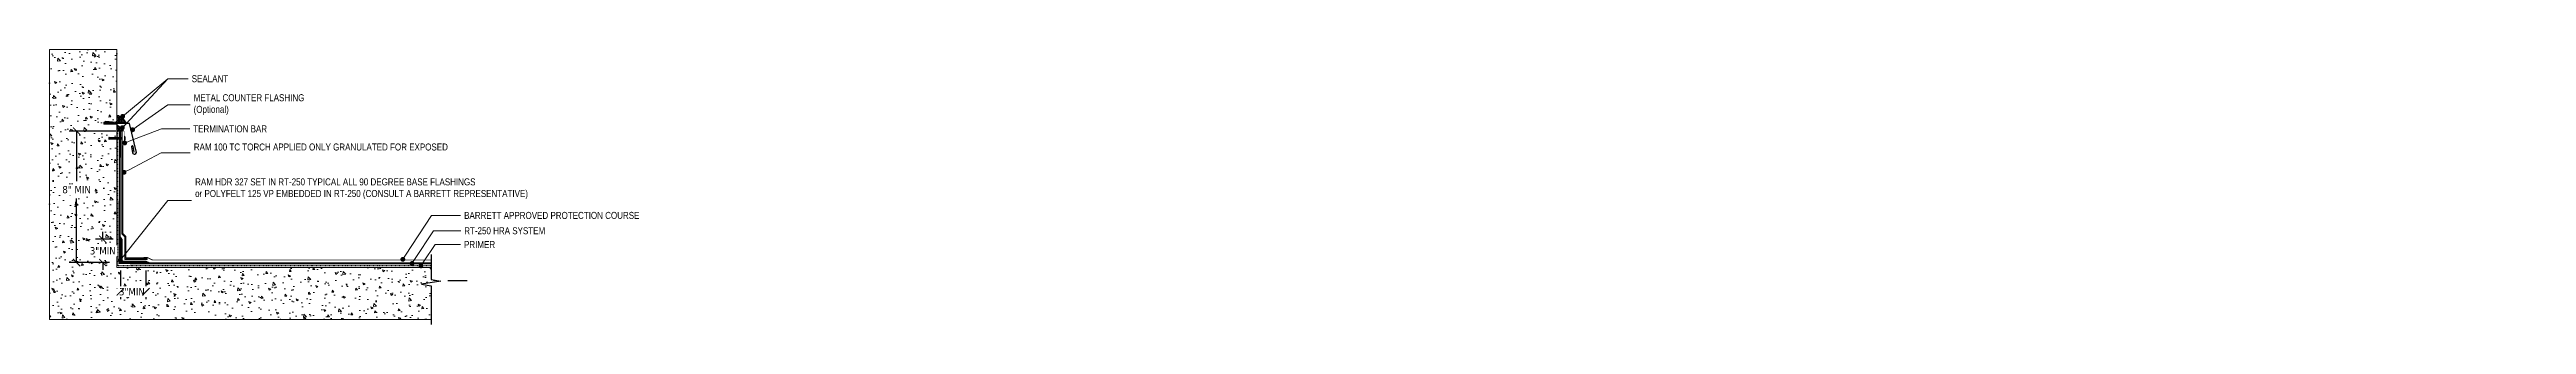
# Model space of a CAD drawing. Header units: inches. Extents: x 0 to 383, y -1 to 42.
import ezdxf
from ezdxf import colors
from ezdxf.entities.mleader import LeaderData, LeaderLine
from ezdxf.math import Vec2, Vec3

# ---------------------------------------------------------------- set-up
doc = ezdxf.new("R2010")
doc.units = ezdxf.units.IN
doc.header["$MEASUREMENT"] = 0
doc.set_wipeout_variables(frame=1)
for name, pattern in [('Dashed - Dense', [0.8, 0.5, -0.3]), ('DASHED2', [0.1875, 0.125, -0.0625]), ('Wipeout_Contour', [39.370079, 0, -39.370079])]:
    doc.linetypes.add(name, pattern=pattern)
for name, color, linetype, lineweight in [('Dimensions', 20, 'Continuous', 0), ('Drainage Mat', 191, 'Continuous', 0), ('Others', 190, 'Continuous', 0), ('RAM HDR 327', 63, 'Continuous', 0), ('Ram Mastic', 191, 'Continuous', 0), ('RT-250 HRA SYSTEM LIQUID', 241, 'Continuous', 0), ('RT-250 HRA SYSTEM MESH', 3, 'Continuous', 0), ('Text', 20, 'Continuous', 0)]:
    doc.layers.add(name, color=color, linetype=linetype, lineweight=lineweight)
doc.layers.add('Fastener', color=94, linetype='Continuous')
doc.layers.add('Primer', color=32, linetype='DASHED2')
doc.layers.add('Metal', color=17, linetype='Continuous', true_color=0x803345)
doc.layers.add('Protection Course', color=99, linetype='Dashed - Dense', lineweight=0, true_color=0x216123)
doc.styles.add('Annotative', font='tahoma.ttf')
doc.styles.get("Standard").update_dxf_attribs({"font": ''})
doc.styles.get('Standard').set_extended_font_data('Arial Narrow')
doc.dimstyles.new('Annotative', dxfattribs={"dimscale": 0, "dimtxt": 0.09375, "dimasz": 0.09375, "dimexe": 0.09375, "dimexo": 0.09375, "dimgap": 0.0625, "dimtad": 0, "dimtih": 1, "dimtoh": 1, "dimlfac": -1, "dimzin": 3, "dimdsep": 46, "dimlunit": 4, "dimtxsty": 'Annotative', "dimblk": 'ARCHTICK', "dimcen": 0.09, "dimclrd": 256, "dimclre": 256, "dimclrt": 256, "dimadec": 0, "dimazin": 2, "dimtfac": 1, "dimtix": 1, "dimtofl": 0, "dimtmove": 1, "dimatfit": 1, "dimldrblk": 'CLOSEDBLANK', "dimfxl": 1, "dimtfill": 1, "dimtolj": 1, "dimtzin": 0, "dimarcsym": 0})
pattern_1 = [(0, (-218.4931, 19.9986), (0.125, 0.125), [0.125, -0.125]), (90, (-218.3681, 19.9986), (-0.125, 0.125), [0.125, -0.125])]

# ---------------------------------------------------------------- blocks, each defined once
blk = doc.blocks.new('zamac')
blk.add_wipeout([(-2.34, 0.12), (-2.27, 0.14), (0, 0.14), (0, -0.14), (-2.27, -0.14), (-2.34, -0.12)])
at = {"color": 0, "linetype": 'Continuous', "ltscale": 1.75}
for points in [[(-2.27, 0.04), (-2.27, 0.14), (-2.34, 0.12), (-2.34, -0.12), (-2.27, -0.14), (-2.27, -0.04)], [(-2.34, -0.04), (-1.25, -0.04), (-1.25, 0.04), (-2.34, 0.04)], [(-2.27, 0.14), (0, 0.14)], [(0, -0.14), (-2.27, -0.14)]]:
    blk.add_lwpolyline(points, dxfattribs=at)
blk.add_lwpolyline([(0, -0.35), (0, 0.35), (0.02, 0.35, -0.236068), (0.05, 0.34), (0.15, 0.21, -0.162278), (0.16, 0.18), (0.16, -0.18, -0.162278), (0.15, -0.21), (0.05, -0.34, -0.236068), (0.02, -0.35)], format="xyb", close=True, dxfattribs=at)
blk = doc.blocks.new('flat term')
at = {"layer": 'Fastener'}
blk.add_blockref('zamac', (476.02, 15.02), dxfattribs=at)
at = {"layer": 'Drainage Mat'}
blk.add_lwpolyline([(476.02, 13.96), (475.83, 13.96), (475.83, 16.12), (476.02, 16.12)], close=True, dxfattribs=at)
blk.add_wipeout([(476.02, 13.96), (475.83, 13.96), (475.83, 16.12), (476.02, 16.12)]).dxf.layer = 'Fastener'
blk = doc.blocks.new('_Dot')
at = {"color": 0, "linetype": 'ByBlock', "lineweight": -2}
blk.add_line((-0.5, 0), (-1, 0), dxfattribs=at)
at = {"color": 0, "linetype": 'ByBlock', "const_width": 0.5}
blk.add_lwpolyline([(-0.25, 0, 1), (0.25, 0, 1)], format="xyb", close=True, dxfattribs=at)
blk = doc.blocks.new('_ArchTick')
at = {"color": 0, "linetype": 'ByBlock', "const_width": 0.15}
blk.add_lwpolyline([(-0.5, -0.5), (0.5, 0.5)], dxfattribs=at)
blk = doc.blocks.new('*D14')
at = {"layer": 'Defpoints', "color": 0, "transparency": 16777216}
for p in [(4.18, 29.1), (11.35, 29.1), (8.22, 8.78)]:
    blk.add_point(p, dxfattribs=at)
at = {"layer": 'Text', "lineweight": -2, "transparency": 16777216}
for p, q in [((10.22, 29.1), (3.05, 29.1)), ((4.18, 29.1), (4.18, 21.38)), ((4.18, 8.78), (4.18, 18.7)), ((7.1, 8.78), (3.05, 8.78))]:
    blk.add_line(p, q, dxfattribs=at)
at = {"layer": 'Text', "lineweight": -2, "transparency": 16777216, "xscale": 1.125, "yscale": 1.125, "zscale": 1.125}
for p, rotation in [((4.18, 29.1), 90), ((4.18, 8.78), 270)]:
    blk.add_blockref('_ArchTick', p, dxfattribs=dict(at, rotation=rotation))
at = {"layer": 'Text', "transparency": 16777216, "insert": (4.18, 20.04), "char_height": 1.125, "attachment_point": 5, "style": 'Annotative', "bg_fill": 3, "box_fill_scale": 1.25, "bg_fill_color": 9, "bg_fill_true_color": 13158600, "bg_fill_transparency": 0}
blk.add_mtext('\\A1;8" MIN', dxfattribs=at)
blk = doc.blocks.new('_ClosedBlank')
at = {"color": 0, "linetype": 'ByBlock', "lineweight": -2}
for p, q in [((-1, 0.2), (0, 0)), ((-1, 0.2), (-1, -0.2)), ((0, 0), (-1, -0.2))]:
    blk.add_line(p, q, dxfattribs=at)
blk = doc.blocks.new('*D15')
at = {"layer": 'Dimensions', "lineweight": -2, "transparency": 16777216}
for p, q in [((9.81, 12.39), (7.1, 12.39)), ((8.22, 12.39), (8.22, 13.52)), ((9.26, 8.78), (7.1, 8.78)), ((8.22, 8.78), (8.22, 7.66))]:
    blk.add_line(p, q, dxfattribs=at)
at = {"layer": 'Dimensions', "lineweight": -2, "transparency": 16777216, "xscale": 1.125, "yscale": 1.125, "zscale": 1.125}
for p, rotation in [((8.22, 12.39), 270), ((8.22, 8.78), 90)]:
    blk.add_blockref('_ArchTick', p, dxfattribs=dict(at, rotation=rotation))
at = {"layer": 'Dimensions', "transparency": 16777216, "insert": (8.22, 10.59), "char_height": 1.125, "attachment_point": 5, "style": 'Annotative', "bg_fill": 3, "box_fill_scale": 1.25, "bg_fill_color": 9, "bg_fill_true_color": 13158600, "bg_fill_transparency": 0}
blk.add_mtext('\\A1;3"MIN', dxfattribs=at)
at = {"layer": 'Defpoints', "color": 0, "transparency": 16777216}
for p in [(10.94, 12.39), (8.22, 8.78), (10.38, 8.78)]:
    blk.add_point(p, dxfattribs=at)
blk = doc.blocks.new('*D16')
at = {"layer": 'Defpoints', "color": 0, "transparency": 16777216}
for p in [(10.94, 8.7), (14.89, 8.68)]:
    blk.add_point(p, dxfattribs=at)
at = {"layer": 'Dimensions', "lineweight": -2, "transparency": 16777216}
for p, q in [((10.94, 7.57), (10.94, 3.15)), ((10.94, 4.27), (14.89, 4.27)), ((14.89, 7.56), (14.89, 3.15))]:
    blk.add_line(p, q, dxfattribs=at)
at = {"layer": 'Dimensions', "transparency": 16777216, "insert": (12.72, 4.27), "char_height": 1.125, "attachment_point": 5, "style": 'Annotative', "bg_fill": 3, "box_fill_scale": 1.25, "bg_fill_color": 9, "bg_fill_true_color": 13158600, "bg_fill_transparency": 0}
blk.add_mtext('\\A1;3"MIN', dxfattribs=at)
at = {"layer": 'Defpoints', "color": 0, "transparency": 16777216}
blk.add_point((14.89, 4.27), dxfattribs=at)
at = {"layer": 'Dimensions', "lineweight": -2, "transparency": 16777216, "xscale": 1.125, "yscale": 1.125, "zscale": 1.125, "rotation": 180}
blk.add_blockref('_ArchTick', (10.94, 4.27), dxfattribs=at)
at = {"layer": 'Dimensions', "lineweight": -2, "transparency": 16777216, "xscale": 1.125, "yscale": 1.125, "zscale": 1.125}
blk.add_blockref('_ArchTick', (14.89, 4.27), dxfattribs=at)

msp = doc.modelspace()

# ---------------------------------------------------------------- hatches: boundary and pattern name
at = {"layer": 'Others'}
h = msp.add_hatch(dxfattribs=at)
h.set_pattern_fill('CONCRETE___STRUCTURAL_0002', color=256, style=0, pattern_type=2)
h.set_pattern_definition([(130, (50.5038, 1.0427), (3.64368, 0.31878), [0.381, -4.191]), (185, (50.5038, 1.0427), (0.70486, 3.82114), [0.3048, -3.3528]), (79.5486, (50.2, 1.016), (-2.93883, 3.50235), [0.3238, -3.5618]), (133.816, (50.5038, 2.0587), (5.4216, 0.84084), [0.5715, -6.2865]), (83.364, (50.052, 1.9886), (-4.7481, 4.9485), [0.4857, -5.3427]), (188.816, (50.504, 2.0587), (-4.7481, 4.9485), [0.4572, -5.0292]), (159, (49.9958, 1.8047), (3.03229, 2.0453), [0.381, -4.191]), (214, (49.9958, 1.8047), (-1.23604, 3.68376), [0.3048, -3.3528]), (108.5486, (49.743, 1.6342), (-4.26833, 1.63845), [0.3238, -3.5618]), (142.5, (50.5038, 1.0427), (-0.061772, 1.6911), [0, -3.31216, 0, -3.4036, 0, -3.3655]), (172.5, (50.5038, 1.0427), (-1.336393, 2.00361), [0, -1.94056, 0, -3.23596, 0, -1.2827]), (212.5, (51.6366, 1.0427), (2.711818, 0.11458), [0, -1.27, 0, -3.9624, 0, -5.2578]), (222.5, (52.1446, 1.0427), (-2.96259, 0.50853), [0, -1.651, 0, -2.63144, 0, -3.7338])])
h.paths.add_polyline_path([(0, 41.702), (0, 0), (61.806, 0), (61.806, 8.03), (10.385, 8.03), (10.385, 30.184), (8.402, 30.183), (8.371, 30.47), (8.695, 30.612), (10.252, 30.47), (10.385, 30.612), (10.385, 41.702)])
at = {"layer": 'Protection Course'}
h = msp.add_hatch(dxfattribs=at)
h.set_pattern_fill('AGGREGAT', color=256, scale=0.3, pattern_type=2)
h.set_pattern_definition([(0, (-218.4931, 19.9986), (0.3, 0.3), [0.03, -0.045, 0.015, -0.045, 0.015, -0.15]), (0, (-218.3431, 20.0286), (0.3, 0.3), [0.015, -0.285]), (0, (-218.4331, 20.0436), (0.3, 0.3), [0.015, -0.03, 0.015, -0.24]), (0, (-218.2831, 20.0586), (0.3, 0.3), [0.03, -0.27]), (0, (-218.2531, 20.0736), (0.3, 0.3), [0.015, -0.285]), (0, (-218.3431, 20.1036), (0.3, 0.3), [0.03, -0.27]), (0, (-218.4931, 20.1186), (0.3, 0.3), [0.015, -0.03, 0.015, -0.075, 0.045, -0.12]), (0, (-218.2831, 20.1486), (0.3, 0.3), [0.03, -0.27]), (0, (-218.4631, 20.1636), (0.3, 0.3), [0.03, -0.015, 0.015, -0.12, 0.015, -0.105]), (0, (-218.4781, 20.1786), (0.3, 0.3), [0.015, -0.285]), (0, (-218.3731, 20.1936), (0.3, 0.3), [0.015, -0.015, 0.015, -0.255]), (0, (-218.4181, 20.2086), (0.3, 0.3), [0.015, -0.285]), (0, (-218.2231, 20.2236), (0.3, 0.3), [0.015, -0.285]), (0, (-218.3581, 20.2386), (0.3, 0.3), [0.015, -0.12, 0.015, -0.15]), (0, (-218.3581, 20.2536), (0.3, 0.3), [0.03, -0.27]), (0, (-218.2981, 20.2686), (0.3, 0.3), [0.03, -0.27]), (0, (-218.4781, 20.2836), (0.3, 0.3), [0.015, -0.18, 0.03, -0.075]), (90, (-218.4931, 20.1336), (-0.3, 0.3), [0.06, -0.06, 0.03, -0.15]), (90, (-218.4781, 20.1336), (-0.3, 0.3), [0.015, -0.105, 0.03, -0.15]), (90, (-218.4631, 20.0586), (-0.3, 0.3), [0.045, -0.255]), (90, (-218.4481, 20.0586), (-0.3, 0.3), [0.03, -0.27]), (90, (-218.4331, 20.0136), (-0.3, 0.3), [0.015, -0.18, 0.015, -0.015, 0.03, -0.045]), (90, (-218.4031, 20.0136), (-0.3, 0.3), [0.015, -0.105, 0.015, -0.165]), (90, (-218.3881, 20.1336), (-0.3, 0.3), [0.03, -0.045, 0.015, -0.015, 0.03, -0.165]), (90, (-218.3731, 20.0736), (-0.3, 0.3), [0.03, -0.165, 0.015, -0.09]), (90, (-218.3581, 20.0136), (-0.3, 0.3), [0.015, -0.015, 0.03, -0.24]), (90, (-218.3281, 20.2086), (-0.3, 0.3), [0.015, -0.285]), (90, (-218.3131, 20.2086), (-0.3, 0.3), [0.03, -0.03, 0.015, -0.015, 0.03, -0.18]), (90, (-218.2981, 20.0736), (-0.3, 0.3), [0.015, -0.015, 0.015, -0.03, 0.015, -0.21]), (90, (-218.2531, 20.1786), (-0.3, 0.3), [0.06, -0.24]), (90, (-218.2381, 20.1486), (-0.3, 0.3), [0.06, -0.045, 0.03, -0.165]), (90, (-218.2231, 20.0286), (-0.3, 0.3), [0.015, -0.045, 0.03, -0.21]), (90, (-218.2081, 20.0586), (-0.3, 0.3), [0.045, -0.255]), (45, (-218.3731, 19.9986), (0, 0.3), [0.021213, -0.40305107]), (45, (-218.2081, 20.0136), (0, 0.3), [0.021213, -0.36062507, 0.021213, -0.021213]), (45, (-218.4031, 20.0286), (0, 0.3), [0.021213, -0.169704, 0.021213, -0.21213407]), (45, (-218.3281, 20.0286), (0, 0.3), [0.021213, -0.33941207, 0.021213, -0.042426]), (45, (-218.3131, 20.0286), (0, 0.3), [0.042426, -0.169704, 0.042426, -0.16970807]), (45, (-218.3881, 20.0586), (0, 0.3), [0.02121, -0.19092, 0.02121, -0.02121, 0.02121, -0.14850407]), (45, (-218.2381, 20.0736), (0, 0.3), [0.021213, -0.021213, 0.021213, -0.36062507]), (45, (-218.4481, 20.0886), (0, 0.3), [0.021213, -0.254556, 0.021213, -0.12728207]), (45, (-218.2081, 20.1186), (0, 0.3), [0.02121, -0.02121, 0.02121, -0.084852, 0.02121, -0.25457207]), (45, (-218.3881, 20.1636), (0, 0.3), [0.021213, -0.40305107]), (45, (-218.4631, 20.1786), (0, 0.3), [0.0424263, -0.38183777]), (45, (-218.4931, 20.2086), (0, 0.3), [0.021213, -0.021213, 0.021213, -0.36062507]), (45, (-218.3281, 20.2536), (0, 0.3), [0.021213, -0.40305107]), (45, (-218.2381, 20.2836), (0, 0.3), [0.021213, -0.40305107]), (135, (-218.3581, 20.0286), (2e-17, 0.3), [0.021213, -0.40305107]), (135, (-218.3431, 20.0286), (2e-17, 0.3), [0.021213, -0.40305107]), (135, (-218.4331, 20.0436), (2e-17, 0.3), [0.021213, -0.084852, 0.042426, -0.27577307]), (135, (-218.4931, 20.0436), (2e-17, 0.3), [0.021213, -0.40305107]), (135, (-218.2981, 20.0886), (2e-17, 0.3), [0.021213, -0.16970562, 0.021213, -0.21213245]), (135, (-218.2831, 20.0886), (2e-17, 0.3), [0.02121, -0.12729, 0.02121, -0.12726, 0.02121, -0.10608407]), (135, (-218.4631, 20.1036), (2e-17, 0.3), [0.021213, -0.40305107]), (135, (-218.2231, 20.1186), (2e-17, 0.3), [0.04242, -0.106065, 0.02121, -0.02121, 0.02121, -0.21214907]), (135, (-218.4181, 20.1636), (2e-17, 0.3), [0.021213, -0.40305107]), (135, (-218.2981, 20.1636), (2e-17, 0.3), [0.0424263, -0.38183777]), (135, (-218.2831, 20.1636), (2e-17, 0.3), [0.021213, -0.40305107]), (135, (-218.3731, 20.1936), (2e-17, 0.3), [0.021213, -0.40305107]), (135, (-218.4631, 20.2386), (2e-17, 0.3), [0.021213, -0.40305107]), (135, (-218.2231, 20.2386), (2e-17, 0.3), [0.021213, -0.40305107]), (26.56505, (-218.4631, 19.9986), (0.3, 1e-10), [0.03354, -0.6372804]), (26.56505, (-218.4931, 20.0286), (0.3, 1e-10), [0.03354, -0.6372804]), (26.56505, (-218.4931, 20.0436), (0.3, 1e-10), [0.03354, -0.6372804]), (26.56505, (-218.4181, 20.0436), (0.3, 1e-10), [0.03354, -0.6372804]), (26.56505, (-218.4331, 20.1036), (0.3, 1e-10), [0.03354, -0.6372804]), (26.56505, (-218.4331, 20.1186), (0.3, 1e-10), [0.03354, -0.6372804]), (26.56505, (-218.3731, 20.1786), (0.3, 1e-10), [0.03354, -0.6372804]), (26.56505, (-218.3581, 20.1936), (0.3, 1e-10), [0.03354, -0.6372804]), (26.56505, (-218.4781, 20.2236), (0.3, 1e-10), [0.03354, -0.6372804]), (26.56505, (-218.3881, 20.2236), (0.3, 1e-10), [0.03354, -0.6372804]), (63.43495, (-218.2381, 19.9986), (2e-11, 0.3), [0.03354, -0.6372804]), (63.43495, (-218.3131, 20.0436), (2e-11, 0.3), [0.03354, -0.6372804]), (63.43495, (-218.3581, 20.0736), (2e-11, 0.3), [0.03354, -0.6372804]), (63.43495, (-218.3131, 20.1186), (2e-11, 0.3), [0.03354, -0.6372804]), (63.43495, (-218.2981, 20.1186), (2e-11, 0.3), [0.03354, -0.6372804]), (63.43495, (-218.4031, 20.1636), (2e-11, 0.3), [0.03354, -0.6372804]), (63.43495, (-218.4331, 20.1786), (2e-11, 0.3), [0.03354, -0.6372804]), (63.43495, (-218.3131, 20.2386), (2e-11, 0.3), [0.03354, -0.6372804]), (63.43495, (-218.4331, 20.2686), (2e-11, 0.3), [0.03354, -0.6372804]), (116.56505, (-218.4781, 20.1786), (-1e-10, 0.3), [0.03354, -0.6372804]), (116.56505, (-218.2981, 20.1786), (-1e-10, 0.3), [0.03354, -0.6372804]), (116.56505, (-218.4931, 20.1936), (-1e-10, 0.3), [0.03354, -0.6372804]), (116.56505, (-218.2531, 20.2386), (-1e-10, 0.3), [0.03354, -0.6372804]), (116.56505, (-218.4481, 20.2536), (-1e-10, 0.3), [0.03354, -0.6372804]), (116.56505, (-218.3881, 20.2686), (-1e-10, 0.3), [0.03354, -0.6372804]), (153.43495, (-218.3731, 19.9986), (-0.3, 1e-10), [0.03354, -0.6372804]), (153.43495, (-218.4331, 20.0286), (-0.3, 1e-10), [0.03354, -0.6372804]), (153.43495, (-218.2231, 20.0436), (-0.3, 1e-10), [0.03354, -0.6372804]), (153.43495, (-218.2531, 20.0736), (-0.3, 1e-10), [0.03354, -0.6372804]), (153.43495, (-218.3731, 20.1036), (-0.3, 1e-10), [0.03354, -0.6372804]), (153.43495, (-218.4481, 20.1186), (-0.3, 1e-10), [0.03354, -0.6372804]), (153.43495, (-218.3581, 20.1186), (-0.3, 1e-10), [0.03354, -0.6372804]), (153.43495, (-218.4031, 20.1486), (-0.3, 1e-10), [0.03354, -0.6372804]), (153.43495, (-218.4031, 20.2236), (-0.3, 1e-10), [0.03354, -0.6372804]), (153.43495, (-218.4931, 20.2836), (-0.3, 1e-10), [0.03354, -0.6372804]), (153.43495, (-218.3131, 20.2836), (-0.3, 1e-10), [0.03354, -0.6372804]), (153.43495, (-218.2831, 20.2836), (-0.3, 1e-10), [0.03354, -0.6372804])])
h.paths.add_polyline_path([(11.188, 13.2), (11.629, 12.76), (11.629, 9.394), (11.632, 9.394), (11.632, 9.271), (15.102, 9.271), (15.102, 9.394), (11.76, 9.394), (11.76, 12.811), (11.307, 13.263), (11.307, 29.174), (11.191, 29.174)])
at = {"layer": 'Ram Mastic'}
h = msp.add_hatch(dxfattribs=at)
h.set_pattern_fill('ZIGZAG', color=256)
h.set_pattern_definition(pattern_1)
edge = h.paths.add_edge_path()
edge.add_arc((9.58, 29.082), 2.627, 26.50142, 72.16471, ccw=False)
edge.add_line((11.931, 30.254), (10.385, 30.254))
edge.add_line((10.385, 30.254), (10.385, 30.184))
edge.add_line((10.385, 30.184), (8.4, 30.198))
edge.add_line((8.4, 30.198), (8.371, 30.47))
edge.add_line((8.371, 30.47), (8.695, 30.612))
edge.add_line((8.695, 30.612), (10.252, 30.47))
edge.add_line((10.252, 30.47), (10.385, 30.612))
edge.add_line((10.385, 30.612), (10.385, 31.582))
h = msp.add_hatch(dxfattribs=at)
h.set_pattern_fill('ZIGZAG', color=256)
h.set_pattern_definition(pattern_1)
h.paths.add_polyline_path([(10.385, 30.134), (11.349, 29.219), (11.349, 29.099), (10.385, 29.099)])

# ---------------------------------------------------------------- linework, layer by layer
at = {"layer": 'Metal', "linetype": 'Continuous'}
msp.add_lwpolyline([(13.094, 25.828), (12.893, 26.765, 0.7062389), (12.671, 26.718), (12.819, 25.719, 0.7819651), (13.44, 25.811), (12.34, 30.249, -0.0034757), (8.502, 30.254)], format="xyb", dxfattribs=at)
at = {"layer": 'Others', "flags": 128}
msp.add_lwpolyline([(0, 41.702), (0, 0), (61.806, 0), (61.806, 8.03), (10.385, 8.03), (10.385, 30.184), (8.402, 30.183), (8.371, 30.47), (8.695, 30.612), (10.252, 30.47), (10.385, 30.612), (10.385, 41.702)], close=True, dxfattribs=at)
at = {"layer": 'Primer', "ltscale": 0.2}
msp.add_lwpolyline([(59.086, 8.276), (10.571, 8.276), (10.571, 29.134)], dxfattribs=at)
at = {"layer": 'Protection Course', "linetype": 'Continuous', "flags": 128}
msp.add_lwpolyline([(11.188, 13.2), (11.629, 12.76), (11.629, 9.394), (11.632, 9.394), (11.632, 9.271), (15.102, 9.271), (15.102, 9.394), (11.76, 9.394), (11.76, 12.811), (11.307, 13.263), (11.307, 29.174), (11.191, 29.174)], close=True, dxfattribs=at)
at = {"layer": 'Protection Course', "linetype": 'Dashed - Dense', "ltscale": 0.2, "const_width": 0.141}
msp.add_lwpolyline([(59.043, 9.171), (15.921, 9.171), (15.117, 9.547), (11.761, 9.532)], dxfattribs=at)
at = {"layer": 'RAM HDR 327', "const_width": 0.08}
msp.add_lwpolyline([(14.898, 8.685), (10.947, 8.685), (10.947, 12.393)], dxfattribs=at)
at = {"layer": 'Ram Mastic', "flags": 128}
msp.add_lwpolyline([(10.385, 31.582, -0.2019228), (11.931, 30.254), (10.385, 30.254), (10.385, 30.184), (8.4, 30.198), (8.371, 30.47), (8.695, 30.612), (10.252, 30.47), (10.385, 30.612)], format="xyb", close=True, dxfattribs=at)
msp.add_lwpolyline([(10.385, 30.134), (11.349, 29.219), (11.349, 29.099), (10.385, 29.099)], close=True, dxfattribs=at)
at = {"layer": 'RT-250 HRA SYSTEM LIQUID', "const_width": 0.3}
for points in [[(58.953, 8.679), (15.402, 8.679), (14.814, 8.943), (11.143, 8.939), (11.143, 12.335), (10.845, 12.761), (10.867, 29.099)], [(10.843, 12.763), (10.843, 8.685), (15.975, 8.679)]]:
    msp.add_lwpolyline(points, dxfattribs=at)

# ---------------------------------------------------------------- next in the draw order: wipeouts: each hides what was drawn before it
at = {"linetype": 'Wipeout_Contour', "ltscale": 2244.315209}
msp.add_wipeout([(69.056, 10.028), (58.946, 10.028), (58.946, 6.168), (60.446, 5.918), (57.446, 5.418), (58.946, 5.168), (58.946, -0.787), (69.056, -0.787)], dxfattribs=at)

# ---------------------------------------------------------------- next in the draw order: linework, layer by layer
at = {"linetype": 'Continuous'}
for p, q in [((58.946, 10.028), (58.946, 6.168)), ((60.446, 5.918), (57.446, 5.418)), ((57.446, 5.418), (58.946, 5.168)), ((58.946, 6.168), (60.446, 5.918)), ((58.946, 5.168), (58.946, -0.787))]:
    msp.add_line(p, q, dxfattribs=at)
at = {"layer": 'Defpoints'}
msp.add_lwpolyline([(61.502, 6.01), (64.502, 6.01)], dxfattribs=at)
at = {"layer": 'RT-250 HRA SYSTEM MESH'}
msp.add_lwpolyline([(58.953, 8.679), (15.402, 8.679), (14.814, 8.943), (11.165, 8.942), (11.14, 12.365), (10.819, 12.788), (10.867, 29.099)], dxfattribs=at)

# ---------------------------------------------------------------- next in the draw order: leaders
at = {"layer": 'Text'}
ml = msp.add_multileader_mtext('Standard', dxfattribs=at)
ml.set_content('BARRETT APPROVED PROTECTION COURSE', color=256)
ml.set_leader_properties(color=256, lineweight=0)
ml.set_arrow_properties(name='DOT')
ml.build(insert=Vec2(0, 0))
ml.multileader.update_dxf_attribs({"text_left_attachment_type": 2, "text_right_attachment_type": 2, "dogleg_length": 0.36, "arrow_head_size": 0.75, "scale": 12})
ctx = ml.context
ctx.base_point, ctx.scale, ctx.char_height, ctx.arrow_head_size, ctx.landing_gap_size, ctx.plane_origin = Vec3(63.491, 16.051), 12, 1.08, 0.75, 0.54, Vec3(60.823, 9.171)
ctx.left_attachment, ctx.right_attachment = 2, 2
notes = []
notes.append((ctx, [(0, (1, 1, 0), (58.991, 16.051), (1, 0), 4.5, [(0, [(54.568, 9.282)], 0, [])])]))
ctx.mtext.insert, ctx.mtext.flow_direction = Vec3(64.031, 16.609), 5
ml = msp.add_multileader_mtext('Standard', dxfattribs=at)
ml.set_content('RT-250 HRA SYSTEM', color=256)
ml.set_leader_properties(color=256, lineweight=0)
ml.set_arrow_properties(name='DOT')
ml.build(insert=Vec2(0, 0))
ml.multileader.update_dxf_attribs({"text_left_attachment_type": 2, "text_right_attachment_type": 2, "dogleg_length": 0.36, "arrow_head_size": 0.75, "scale": 12})
ctx = ml.context
ctx.base_point, ctx.scale, ctx.char_height, ctx.arrow_head_size, ctx.landing_gap_size, ctx.plane_origin = Vec3(63.503, 13.676), 12, 1.08, 0.75, 0.54, Vec3(58.271, 8.637)
ctx.left_attachment, ctx.right_attachment = 2, 2
notes.append((ctx, [(0, (1, 1, 0), (59.304, 13.676), (1, 0), 4.199, [(0, [(55.98, 8.637)], 0, [])])]))
ctx.mtext.insert, ctx.mtext.flow_direction = Vec3(64.043, 14.235), 5
ml = msp.add_multileader_mtext('Standard', dxfattribs=at)
ml.set_content('PRIMER', color=256)
ml.set_leader_properties(color=256, lineweight=0)
ml.set_arrow_properties(name='DOT')
ml.build(insert=Vec2(0, 0))
ml.multileader.update_dxf_attribs({"text_left_attachment_type": 2, "text_right_attachment_type": 2, "dogleg_length": 0.36, "arrow_head_size": 0.75, "scale": 12})
ctx = ml.context
ctx.base_point, ctx.scale, ctx.char_height, ctx.arrow_head_size, ctx.landing_gap_size, ctx.plane_origin = Vec3(63.477, 11.563), 12, 1.08, 0.75, 0.54, Vec3(52.447, 8.276)
ctx.left_attachment, ctx.right_attachment = 2, 2
notes.append((ctx, [(0, (1, 1, 0), (59.566, 11.563), (1, 0), 3.911, [(0, [(57.363, 8.276)], 0, [])])]))
ctx.mtext.insert, ctx.mtext.width, ctx.mtext.flow_direction = Vec3(64.017, 12.103), 21.40126, 5
for ctx, leaders in notes:
    for number, flags, end, landing, length, lines in leaders:
        leader = LeaderData()
        leader.index, (leader.has_last_leader_line, leader.has_dogleg_vector, leader.attachment_direction) = number, flags
        leader.last_leader_point, leader.dogleg_vector, leader.dogleg_length = Vec3(end), Vec3(landing), length
        for number, points, colour, breaks in lines:
            line = LeaderLine()
            line.index, line.vertices, line.color, line.breaks = number, Vec3.list(points), colors.encode_raw_color(colour), breaks
            leader.lines.append(line)
        ctx.leaders.append(leader)

# ---------------------------------------------------------------- next in the draw order: block references
at = {"layer": 'Fastener'}
msp.add_blockref('flat term', (-464.545, 12.956), dxfattribs=at)

# ---------------------------------------------------------------- next in the draw order: leaders
at = {"layer": 'Text'}
ml = msp.add_multileader_mtext('Standard', dxfattribs=at)
ml.set_content('SEALANT', color=256)
ml.set_leader_properties(color=256, lineweight=0)
ml.set_arrow_properties(name='DOT')
ml.build(insert=Vec2(0, 0))
ml.multileader.update_dxf_attribs({"text_left_attachment_type": 2, "text_right_attachment_type": 2, "dogleg_length": 0.36, "arrow_head_size": 0.75, "scale": 12})
ctx = ml.context
ctx.base_point, ctx.scale, ctx.char_height, ctx.arrow_head_size, ctx.landing_gap_size, ctx.plane_origin = Vec3(21.419, 37.174), 12, 1.08, 0.75, 0.54, Vec3(10.921, 30.976)
ctx.left_attachment, ctx.right_attachment = 2, 2
notes = []
notes.append((ctx, [(1, (1, 1, 0), (18.277, 37.174), (1, 0), 3.142, [(0, [(11.285, 31.364)], 0, []), (1, [(11.25, 29.635)], 0, [])])]))
ctx.mtext.insert, ctx.mtext.flow_direction = Vec3(21.959, 37.732), 5
ml = msp.add_multileader_mtext('Standard', dxfattribs=at)
ml.set_content('\\A1;\\pxql,t0;{\\C256;METAL COUNTER FLASHING\\P(Optional)}', color=256)
ml.set_leader_properties(color=256, lineweight=0)
ml.set_arrow_properties(name='DOT')
ml.build(insert=Vec2(0, 0))
ml.multileader.update_dxf_attribs({"text_left_attachment_type": 2, "text_right_attachment_type": 2, "dogleg_length": 0.36, "arrow_head_size": 0.75, "scale": 12})
ctx = ml.context
ctx.base_point, ctx.scale, ctx.char_height, ctx.arrow_head_size, ctx.landing_gap_size, ctx.plane_origin = Vec3(21.711, 33.174), 12, 1.08, 0.75, 0.54, Vec3(13.295, 26.527)
ctx.left_attachment, ctx.right_attachment = 2, 2
notes.append((ctx, [(0, (1, 1, 0), (18.277, 33.174), (1, 0), 3.434, [(0, [(12.82, 29.302)], 0, [])])]))
ctx.mtext.insert, ctx.mtext.flow_direction = Vec3(22.251, 34.792), 5
ml = msp.add_multileader_mtext('Standard', dxfattribs=at)
ml.set_content('RAM 100 TC TORCH APPLIED ONLY GRANULATED FOR EXPOSED', color=256)
ml.set_leader_properties(color=256, lineweight=0)
ml.set_arrow_properties(name='DOT')
ml.build(insert=Vec2(0, 0))
ml.multileader.update_dxf_attribs({"text_left_attachment_type": 2, "text_right_attachment_type": 2, "dogleg_length": 0.36, "arrow_head_size": 0.75, "scale": 12})
ctx = ml.context
ctx.base_point, ctx.scale, ctx.char_height, ctx.arrow_head_size, ctx.landing_gap_size, ctx.plane_origin = Vec3(21.741, 25.712), 12, 1.08, 0.75, 0.54, Vec3(11.238, 22.727)
ctx.left_attachment, ctx.right_attachment = 2, 2
notes.append((ctx, [(0, (1, 1, 0), (17.241, 25.712), (1, 0), 4.5, [(0, [(11.511, 22.727)], 0, [])])]))
ctx.mtext.insert, ctx.mtext.width, ctx.mtext.flow_direction = Vec3(22.281, 27.18), 27.06435, 5
for ctx, leaders in notes:
    for number, flags, end, landing, length, lines in leaders:
        leader = LeaderData()
        leader.index, (leader.has_last_leader_line, leader.has_dogleg_vector, leader.attachment_direction) = number, flags
        leader.last_leader_point, leader.dogleg_vector, leader.dogleg_length = Vec3(end), Vec3(landing), length
        for number, points, colour, breaks in lines:
            line = LeaderLine()
            line.index, line.vertices, line.color, line.breaks = number, Vec3.list(points), colors.encode_raw_color(colour), breaks
            leader.lines.append(line)
        ctx.leaders.append(leader)

# ---------------------------------------------------------------- next in the draw order: dimensions: what is measured, and where the dimension line sits
dim = msp.add_linear_dim(base=(4.177, 29.099), p1=(8.223, 8.78), p2=(11.346, 29.099), angle=90, text='8" MIN', dimstyle='Annotative', override={"dimscale": 0}, dxfattribs=at)
dim.commit()
dim.dimension.update_dxf_attribs({"geometry": '*D14', "text_midpoint": (4.177, 20.039), "dimtype": 160})

# ---------------------------------------------------------------- next in the draw order: dimensions: what is measured, and where the dimension line sits
at = {"layer": 'Dimensions'}
dim = msp.add_linear_dim(base=(8.223, 8.78), p1=(10.935, 12.393), p2=(10.385, 8.78), angle=90, text='3"MIN', dimstyle='Annotative', override={"dimscale": 0}, dxfattribs=at)
dim.commit()
dim.dimension.update_dxf_attribs({"geometry": '*D15', "text_midpoint": (8.223, 10.586)})

# ---------------------------------------------------------------- next in the draw order: leaders
at = {"layer": 'Text'}
ml = msp.add_multileader_mtext('Standard', dxfattribs=at)
ml.set_content('TERMINATION BAR', color=256)
ml.set_leader_properties(color=256, lineweight=0)
ml.set_arrow_properties(name='DOT')
ml.build(insert=Vec2(0, 0))
ml.multileader.update_dxf_attribs({"text_left_attachment_type": 2, "text_right_attachment_type": 2, "dogleg_length": 0.36, "arrow_head_size": 0.75, "scale": 12})
ctx = ml.context
ctx.base_point, ctx.scale, ctx.char_height, ctx.arrow_head_size, ctx.landing_gap_size, ctx.plane_origin = Vec3(21.653, 29.421), 12, 1.08, 0.75, 0.54, Vec3(7.522, 28.472)
ctx.left_attachment, ctx.right_attachment = 2, 2
notes = []
notes.append((ctx, [(1, (1, 1, 0), (17.284, 29.421), (1, 0), 4.37, [(0, [(11.614, 27.273)], 0, [])])]))
ctx.mtext.insert, ctx.mtext.flow_direction = Vec3(22.193, 29.98), 5
for ctx, leaders in notes:
    for number, flags, end, landing, length, lines in leaders:
        leader = LeaderData()
        leader.index, (leader.has_last_leader_line, leader.has_dogleg_vector, leader.attachment_direction) = number, flags
        leader.last_leader_point, leader.dogleg_vector, leader.dogleg_length = Vec3(end), Vec3(landing), length
        for number, points, colour, breaks in lines:
            line = LeaderLine()
            line.index, line.vertices, line.color, line.breaks = number, Vec3.list(points), colors.encode_raw_color(colour), breaks
            leader.lines.append(line)
        ctx.leaders.append(leader)

# ---------------------------------------------------------------- next in the draw order: dimensions: what is measured, and where the dimension line sits
at = {"layer": 'Dimensions'}
dim = msp.add_linear_dim(base=(14.886, 4.272), p1=(10.942, 8.697), p2=(14.886, 8.685), text='3"MIN', dimstyle='Annotative', override={"dimscale": 0}, dxfattribs=at)
dim.commit()
dim.dimension.update_dxf_attribs({"geometry": '*D16', "text_midpoint": (12.718, 4.272), "dimtype": 160})

# ---------------------------------------------------------------- next in the draw order: leaders
at = {"layer": 'Text'}
ml = msp.add_multileader_mtext('Standard', dxfattribs=at)
ml.set_content('RAM HDR 327 SET IN RT-250 TYPICAL ALL 90 DEGREE BASE FLASHINGS \\Por POLYFELT 125 VP EMBEDDED IN RT-250 (CONSULT A BARRETT REPRESENTATIVE)', color=256)
ml.set_leader_properties(color=256, lineweight=0)
ml.set_arrow_properties(name='DOT')
ml.build(insert=Vec2(0, 0))
ml.multileader.update_dxf_attribs({"text_left_attachment_type": 2, "text_right_attachment_type": 2, "dogleg_length": 0.36, "arrow_head_size": 0.75, "scale": 12})
ctx = ml.context
ctx.base_point, ctx.scale, ctx.char_height, ctx.arrow_head_size, ctx.landing_gap_size, ctx.plane_origin = Vec3(21.944, 18.351), 12, 1.08, 0.75, 0.54, Vec3(14.461, 9.308)
ctx.left_attachment, ctx.right_attachment = 2, 2
notes = []
notes.append((ctx, [(1, (1, 1, 0), (18.277, 18.351), (1, 0), 3.667, [(0, [(10.947, 9.158)], 0, [])])]))
ctx.mtext.insert, ctx.mtext.width, ctx.mtext.defined_height, ctx.mtext.flow_direction = Vec3(22.484, 21.788), 30.00626, 4.831, 5
for ctx, leaders in notes:
    for number, flags, end, landing, length, lines in leaders:
        leader = LeaderData()
        leader.index, (leader.has_last_leader_line, leader.has_dogleg_vector, leader.attachment_direction) = number, flags
        leader.last_leader_point, leader.dogleg_vector, leader.dogleg_length = Vec3(end), Vec3(landing), length
        for number, points, colour, breaks in lines:
            line = LeaderLine()
            line.index, line.vertices, line.color, line.breaks = number, Vec3.list(points), colors.encode_raw_color(colour), breaks
            leader.lines.append(line)
        ctx.leaders.append(leader)

doc.saveas('drawing.dxf')
